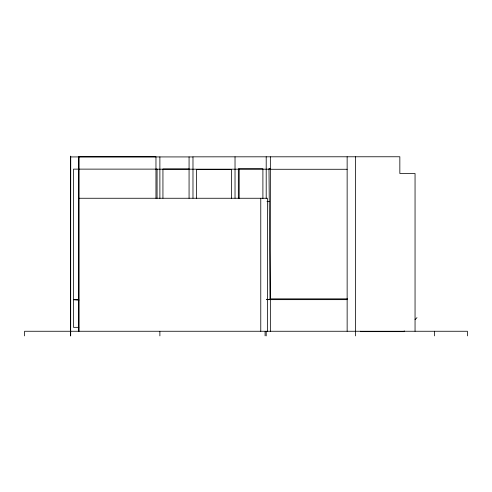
<?xml version="1.0" encoding="UTF-8"?>
<svg xmlns="http://www.w3.org/2000/svg" width="492" height="492" viewBox="0 0 492 492"><rect width="100%" height="100%" fill="white"/><g stroke="black" fill="none" stroke-linecap="round" stroke-linejoin="round"><path stroke-width="0.74" d="M78.941 331.257L78.941 156.763M155.964 169.119L155.964 156.763L78.788 156.763L78.788 331.257M360.759 331.257L360.759 331.651L404.16 331.651L404.203 330.876M70.682 331.257L70.682 331.571M415.051 319.64L416.988 317.635M70.682 156.763L70.528 335.876M70.682 156.923L192.981 156.923M270.52 168.461L268.983 168.461L270.028 298.865L270.354 299.653L266.627 299.265M189.168 168.996L162.938 168.996L162.938 198.208M270.354 169.187L155.964 169.187L155.964 198.294M270.354 169.273L347.143 169.273M78.788 198.258L267.377 198.258L267.377 331.257M266.965 201.566L269.247 201.566M270.028 298.865L347.573 298.865M78.837 299.683L73.486 299.683L78.941 300.175M266.553 299.653L347.143 299.653M78.855 327.334L73.486 327.334L73.486 169.125L157.071 169.125L157.071 198.208M467.4 335.876L467.4 331.257L24.6 331.257L24.6 335.876M434.559 331.257L434.559 335.876M415.051 331.257L415.051 173.51L399.842 173.51L399.842 156.763L192.981 156.843L192.981 198.19M404.16 331.257L404.16 331.651M355.402 156.763L355.402 335.876M347.143 156.763L347.143 331.257M270.354 156.843L270.354 331.257M266.203 156.763L266.203 198.534M266.203 331.571L266.203 335.876M265.09 331.571L265.09 335.876M262.9 198.602L262.9 168.75L238.331 168.75L238.331 198.602M260.772 198.258L260.772 331.257M239.18 169.187L239.18 198.35M235.028 156.843L235.028 198.153M231.535 198.565L231.535 169.574L196.474 169.574L196.474 198.565M189.069 156.923L189.069 198.294M159.882 156.923L159.882 198.393M159.882 331.571L159.882 335.876M70.682 156.124L70.682 335.876"/></g></svg>
